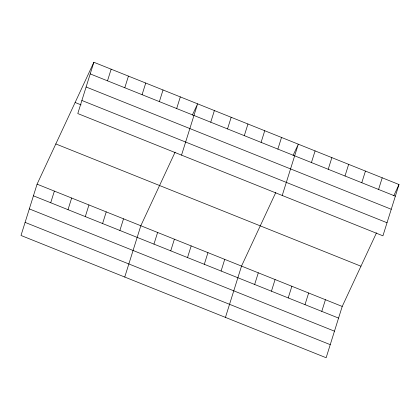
<?xml version="1.0" encoding="UTF-8"?>
<svg xmlns="http://www.w3.org/2000/svg" width="420" height="420" viewBox="0 0 420 420"><rect width="100%" height="100%" fill="white"/><g stroke="black" fill="none" stroke-linecap="round" stroke-linejoin="round"><path stroke-width="0.63" d="M93.86 62.26L77.784 113.558L382.925 235.83L399 184.527L93.86 62.26L37.076 184.17L21 235.473L326.141 357.74L342.216 306.443L376.509 232.822M50.715 202.75L54.369 191.1M107.504 80.834L111.153 69.184M68.008 209.68L71.657 198.03M124.793 87.764L128.441 76.114M85.302 216.605L88.951 204.96M142.086 94.694L145.735 83.045M102.59 223.535L106.239 211.885M159.374 101.619L163.028 89.975M119.884 230.465L123.533 218.815M176.668 108.549L180.316 96.899M124.745 277.043L140.821 225.745L175.114 152.124M181.534 155.127L197.61 103.829L192.371 115.07M153.956 244.115L157.605 232.47M210.74 122.204L214.389 110.555M170.741 250.84L174.389 239.195M227.525 128.93L231.173 117.28M187.52 257.565L191.173 245.921M244.309 135.655L247.958 124.005M204.304 264.29L207.953 252.646M261.088 142.38L264.736 130.73M221.088 271.016L224.737 259.371M277.872 149.105L281.521 137.456M225.446 317.394L241.521 266.091L275.809 192.47M282.23 195.478L298.305 144.181L293.071 155.421M254.651 284.466L258.3 272.816M311.435 162.55L315.089 150.906M271.435 291.191L275.084 279.542M328.219 169.276L331.868 157.631M288.215 297.917L291.869 286.267M345.004 176.001L348.653 164.357M304.999 304.642L308.647 292.992M361.783 182.726L365.437 171.082M321.783 311.367L325.432 299.717M378.567 189.452L382.216 177.802M393.766 195.773L399 184.527M90.211 73.904L395.351 196.177M86.111 86.992L391.251 209.26M81.884 100.475L387.025 222.742M75.122 102.49L81.086 104.879M55.813 143.939L360.953 266.212M37.076 184.17L342.216 306.443M33.427 195.82L338.562 318.092M29.326 208.903L334.462 331.175M25.1 222.385L330.241 344.657"/></g></svg>
